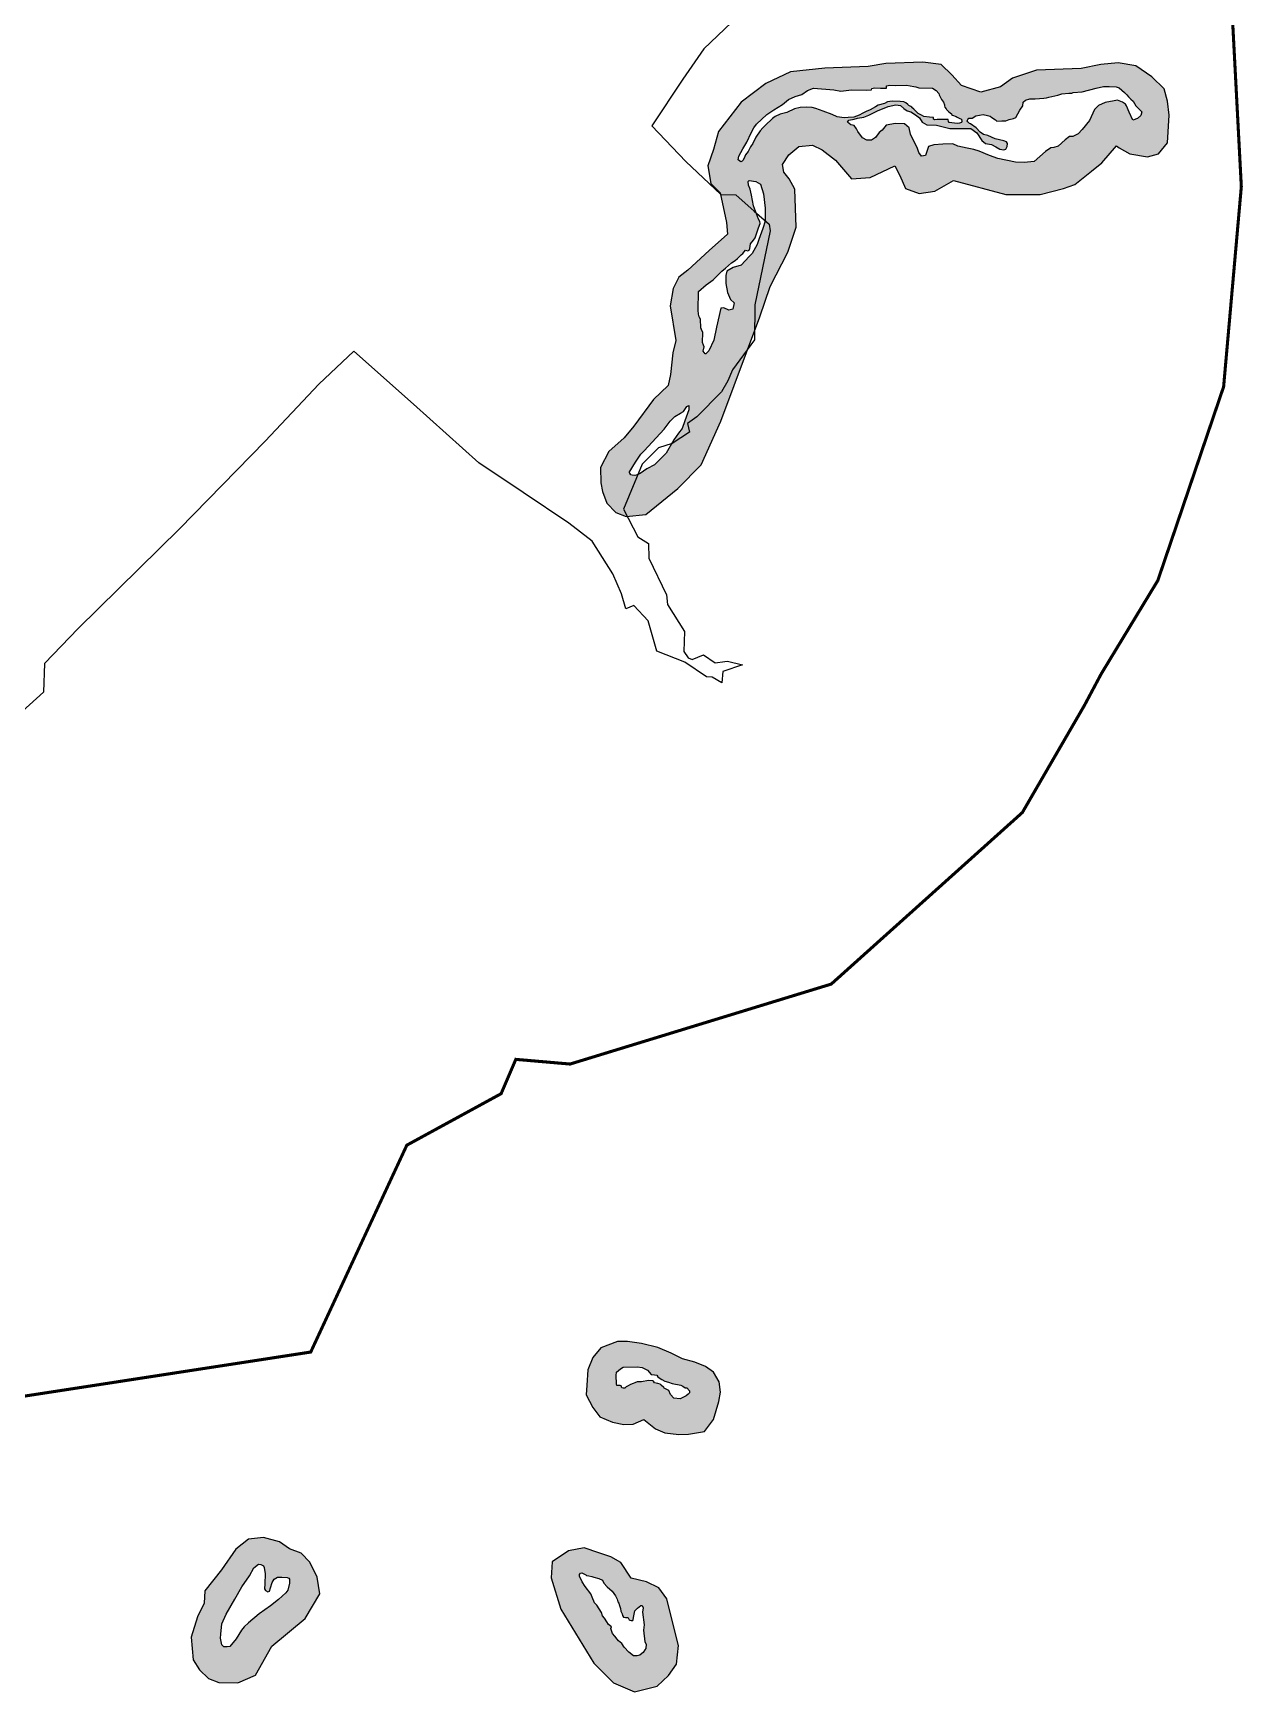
# Model space of a CAD drawing. Header units: metres. Extents: x 255476 to 378809, y 1739479 to 2227865.
# Drawn here: x 323235 to 325203, y 1835245 to 1837941 of the extents above; entities that cross this region are included whole.
import ezdxf

# ---------------------------------------------------------------- set-up
doc = ezdxf.new("R2010")
doc.units = ezdxf.units.M
doc.header["$MEASUREMENT"] = 0
for name, color, linetype in [('COASTLINE', 5, 'Continuous'), ('DISTRICT BOUNDRY', 86, 'Continuous'), ('MANGROOVE BUFFER ZONE', 120, 'Continuous')]:
    doc.layers.add(name, color=color, linetype=linetype)

msp = doc.modelspace()

# ---------------------------------------------------------------- hatches: boundary and pattern name
at = {"layer": 'MANGROOVE BUFFER ZONE'}
h = msp.add_hatch(dxfattribs=at)
h.set_pattern_fill('GRASS', color=256, scale=18)
h.paths.add_polyline_path([(325035.5, 1838764.9), (325034.8, 1838770.5), (325030, 1838774.4), (325020.6, 1838778.3), (325014.6, 1838782.1), (325013.9, 1838784.7), (324782.7, 1838786.5), (324785.1, 1838777.1), (324788.4, 1838766.7), (324794.4, 1838754.9), (324800.2, 1838744.8), (324810.4, 1838736.5), (324823.6, 1838731.1), (324841.7, 1838730), (324861.9, 1838730.5), (324882.9, 1838732.5), (324909.7, 1838735.9), (324932.2, 1838740.1), (324950.1, 1838746.2), (324969.2, 1838753.2), (324977, 1838754.9), (324984.1, 1838735.1), (324990, 1838725.7), (324995.7, 1838687), (325010.4, 1838666.9), (325029.4, 1838657.4), (325067, 1838627.6), (325084.4, 1838619.9), (325098.1, 1838620.3), (325117.9, 1838627.9), (325126.5, 1838633.5), (325132.6, 1838641), (325136.7, 1838656.1), (325141.7, 1838694.1), (325142.2, 1838714.4), (325138.6, 1838733.5), (325136, 1838745.8), (325128, 1838758.5), (325109.5, 1838764.7), (325106.4, 1838768.1), (325107.1, 1838784), (325052.2, 1838784.4), (325052.2, 1838784.3), (325047.9, 1838771.1), (325047, 1838761), (325050.5, 1838746.2), (325053.7, 1838734.2), (325064.6, 1838725.9), (325072.7, 1838724.8), (325078.3, 1838725.6), (325085.2, 1838729), (325091.3, 1838728.9), (325091.3, 1838721.7), (325087.7, 1838719.1), (325085.5, 1838719), (325081.6, 1838714.1), (325082.8, 1838708.9), (325085.5, 1838694.5), (325086.2, 1838685.8), (325079.5, 1838687.9), (325073.3, 1838694.1), (325062.5, 1838707.9), (325056.2, 1838711.6), (325043.3, 1838713.5), (325040.8, 1838719.7), (325037.8, 1838729.9), (325035.9, 1838752.5)])
h.paths.add_polyline_path([(324840, 1838603), (324839.5, 1838639.1), (324833.2, 1838657.9), (324826.1, 1838670.1), (324815.4, 1838681.2), (324802.6, 1838687.7), (324787.9, 1838692.7), (324774.3, 1838692.9), (324758.8, 1838687.8), (324741.5, 1838680.3), (324726, 1838666), (324713.3, 1838650.9), (324691.5, 1838638.2), (324674.9, 1838617), (324669.9, 1838598.8), (324677.4, 1838570.4), (324691.3, 1838545.1), (324701, 1838536), (324718.5, 1838531.2), (324749.3, 1838530), (324772.5, 1838526.4), (324793.6, 1838526), (324816.7, 1838537.7), (324832.1, 1838560.1)])
h.paths.add_polyline_path([(324765.1, 1838577.2), (324757.1, 1838577.6), (324740.9, 1838582.6), (324732.2, 1838584.9), (324713.9, 1838590.2), (324715.8, 1838595.4), (324716.9, 1838606), (324719.3, 1838609.7), (324727.3, 1838615.7), (324734.4, 1838619), (324748.9, 1838619.8), (324754.1, 1838625.3), (324760.8, 1838630.5), (324761.4, 1838640.3), (324763.9, 1838646.3), (324770.6, 1838652.5), (324777.4, 1838654.2), (324783.5, 1838651.7), (324785.7, 1838645.7), (324787.2, 1838639.7), (324788.2, 1838637), (324786.8, 1838620.4), (324786, 1838610), (324781.2, 1838600.9), (324781.4, 1838593.2), (324776.4, 1838582.9)], flags=16)
h.paths.add_polyline_path([(324973.3, 1837730.7), (324997.1, 1837758.5), (325001.8, 1837754.9), (325018.9, 1837745), (325047.6, 1837740.6), (325065.4, 1837745.4), (325080, 1837763.2), (325083, 1837808.2), (325080, 1837830.9), (325074.9, 1837851), (325054.7, 1837870.4), (325028.7, 1837888.3), (325000, 1837893), (324971.5, 1837890.6), (324939.5, 1837884), (324867.1, 1837881.5), (324827.9, 1837868), (324808.7, 1837853.9), (324776.8, 1837845.4), (324744.9, 1837856.5), (324729.5, 1837873.5), (324712.3, 1837890.6), (324682.1, 1837894.2), (324622.1, 1837892.3), (324593.2, 1837887), (324523, 1837884.6), (324467.2, 1837878.4), (324426.7, 1837859.5), (324386.6, 1837829.5), (324350.2, 1837781.4), (324341.6, 1837752.5), (324332.7, 1837725.6), (324337.7, 1837696.9), (324352.6, 1837682.1), (324363.1, 1837633.7), (324364.8, 1837614.8), (324334.5, 1837587.9), (324299.9, 1837555.9), (324285.2, 1837544.6), (324276.2, 1837526.3), (324271.5, 1837498.1), (324280.4, 1837441.9), (324275.9, 1837421.7), (324271.9, 1837386.4), (324268.3, 1837368.7), (324244.4, 1837345.7), (324212.1, 1837302.5), (324196.5, 1837283.3), (324171.4, 1837261.4), (324157.8, 1837235.2), (324158.6, 1837210.4), (324161.3, 1837196.2), (324168.3, 1837177.3), (324183, 1837161.9), (324199.8, 1837155.7), (324231.5, 1837158.9), (324283.8, 1837201.1), (324321.7, 1837239.4), (324353.7, 1837310.5), (324417.4, 1837480), (324434.1, 1837529.8), (324462.6, 1837585.2), (324476.1, 1837626), (324474.3, 1837687.8), (324464.6, 1837704.5), (324456.3, 1837715.6), (324454, 1837727.8), (324464.1, 1837743.5), (324480.4, 1837757.4), (324502.8, 1837759.3), (324518.8, 1837751.5), (324540.1, 1837735), (324566.2, 1837704.5), (324596.8, 1837706.8), (324636.5, 1837725.5), (324645.1, 1837710.2), (324654.1, 1837689), (324676.5, 1837680.6), (324701.6, 1837684.4), (324732.1, 1837702.1), (324817.2, 1837679.3), (324873.2, 1837679.2), (324910.8, 1837688.9), (324929.4, 1837695.6), (324956.6, 1837716.9)])
h.paths.add_polyline_path([(324790.7, 1837742.8), (324773.9, 1837749.4), (324765.3, 1837752.3), (324754.2, 1837754.6), (324739, 1837757.7), (324731.1, 1837761.3), (324714.8, 1837761.1), (324700.1, 1837760), (324691.5, 1837757.1), (324686.6, 1837742.7), (324679.9, 1837741.5), (324675.9, 1837747.2), (324672.9, 1837755.3), (324669, 1837762.6), (324662.1, 1837777), (324660.2, 1837787.4), (324652.3, 1837794.1), (324637.6, 1837794.8), (324622.7, 1837792.1), (324616.1, 1837783.6), (324611, 1837780), (324605.3, 1837771.8), (324599, 1837767.5), (324591.1, 1837767.5), (324584.1, 1837771), (324576.8, 1837781.3), (324574.1, 1837785.8), (324570.8, 1837791.1), (324565.2, 1837792.3), (324559.8, 1837796.8), (324562, 1837799.8), (324570.5, 1837801.7), (324576.1, 1837803), (324586.1, 1837805.1), (324594.2, 1837808), (324598.7, 1837810.1), (324608.6, 1837815.4), (324625.8, 1837822.2), (324638.4, 1837824.7), (324646.1, 1837823.8), (324651.3, 1837818.9), (324657, 1837815.4), (324662.7, 1837813.4), (324670.4, 1837808.7), (324677, 1837803.8), (324681.1, 1837796.9), (324688.8, 1837792.4), (324704.3, 1837791.7), (324726.2, 1837786.6), (324760.2, 1837786.7), (324770.3, 1837779.2), (324778.4, 1837766.7), (324784.2, 1837761.9), (324790.5, 1837761), (324794, 1837760.5), (324800.9, 1837756.8), (324807.6, 1837753.1), (324813.9, 1837752), (324817.3, 1837752.8), (324819.6, 1837756.9), (324819.8, 1837762.2), (324818.4, 1837764.7), (324813.8, 1837766.3), (324799.9, 1837769.9), (324788.1, 1837774.9), (324780.8, 1837776.7), (324775.4, 1837780.7), (324769, 1837787.6), (324759.8, 1837794.1), (324758.4, 1837794.7), (324755.2, 1837797), (324754.1, 1837799), (324755.2, 1837801), (324757.2, 1837803), (324762.5, 1837803), (324768.7, 1837807.1), (324780.2, 1837809.1), (324787.2, 1837807.5), (324791.9, 1837806.4), (324794.3, 1837804.5), (324800.5, 1837800.7), (324802.8, 1837798.5), (324810.7, 1837799), (324817, 1837799.1), (324822.4, 1837800.8), (324829.8, 1837802.9), (324833.6, 1837804.5), (324839.8, 1837816.5), (324844.7, 1837823.1), (324845.6, 1837829.2), (324849.2, 1837832.6), (324856.2, 1837834.4), (324865.1, 1837834.9), (324879, 1837836), (324883.6, 1837836.3), (324886.9, 1837837.5), (324902, 1837840.7), (324908.1, 1837843), (324919.7, 1837844), (324924.3, 1837844.1), (324926.7, 1837844.7), (324941.1, 1837845.8), (324964.2, 1837852.2), (324975.8, 1837854.6), (324985.2, 1837854.8), (324996.6, 1837854), (325001.4, 1837852.3), (325005.9, 1837848.6), (325010.4, 1837844.9), (325014, 1837841.2), (325016.8, 1837837.7), (325020.5, 1837834.3), (325024.5, 1837830.7), (325028.6, 1837823.1), (325038.4, 1837813.6), (325037, 1837807.6), (325031.5, 1837802.9), (325023.7, 1837799.9), (325017.8, 1837813.1), (325013.5, 1837823.1), (325012.1, 1837826), (325006.9, 1837829.2), (324998.8, 1837832.7), (324993.5, 1837831.5), (324978.6, 1837828.9), (324968, 1837823.7), (324961.5, 1837817.5), (324953.3, 1837799.3), (324941.2, 1837784.6), (324934.9, 1837777.8), (324926.2, 1837773.3), (324920.7, 1837773.2), (324913.8, 1837768), (324902.1, 1837757.5), (324895.1, 1837755.5), (324890.3, 1837754.9), (324881.7, 1837749.1), (324863.3, 1837732.6), (324847.1, 1837731.2), (324832.7, 1837731.8), (324804.2, 1837737.8)], flags=16)
h.paths.add_polyline_path([(324745.4, 1837796.3), (324741.9, 1837795.1), (324738.1, 1837794.5), (324724.9, 1837796.2), (324723.8, 1837797.6), (324723.5, 1837800.8), (324705.4, 1837800.8), (324701.2, 1837800.7), (324699.6, 1837801.4), (324699.5, 1837804.4), (324693.3, 1837804.8), (324684.1, 1837806), (324680.2, 1837807.9), (324674.7, 1837810.9), (324669.1, 1837816.1), (324667.6, 1837818.1), (324664.2, 1837820.5), (324664.3, 1837821.1), (324662.7, 1837822.3), (324659.4, 1837824), (324657.7, 1837825.5), (324654.6, 1837828.1), (324651.1, 1837829.7), (324645.4, 1837830.3), (324632.2, 1837830.6), (324624.7, 1837829.7), (324619.7, 1837827.2), (324609.7, 1837824.1), (324605.3, 1837821.7), (324596.4, 1837816.8), (324590, 1837813.9), (324584.9, 1837811.2), (324578.6, 1837807.9), (324569.9, 1837805), (324561, 1837804.4), (324554.4, 1837803.7), (324543.1, 1837805.6), (324534.6, 1837809.4), (324520.3, 1837814.8), (324508.5, 1837819.2), (324502.2, 1837820.7), (324493.6, 1837820.9), (324482.5, 1837820.3), (324473.3, 1837818.3), (324460.9, 1837812.7), (324450.5, 1837809.6), (324442.3, 1837806), (324437.5, 1837802.8), (324425.7, 1837791.2), (324421.9, 1837787.3), (324417.6, 1837782.8), (324410.4, 1837772.3), (324406, 1837762.3), (324402.1, 1837756.4), (324398.2, 1837749), (324394.1, 1837743.6), (324392.8, 1837740.7), (324390, 1837734.7), (324388.3, 1837733.3), (324386.1, 1837732.1), (324381.9, 1837735.5), (324383.1, 1837741.3), (324389.7, 1837753.4), (324395.9, 1837764.3), (324403.2, 1837779.2), (324407.2, 1837787.4), (324411.8, 1837793.7), (324428.6, 1837809.4), (324440.1, 1837816.8), (324454, 1837825.6), (324464, 1837833.8), (324474.4, 1837838.3), (324485.5, 1837841.8), (324494.7, 1837848.1), (324504.7, 1837852.2), (324537.5, 1837849.3), (324548.8, 1837847), (324566, 1837849.4), (324591.4, 1837848.7), (324599, 1837849.4), (324599.1, 1837851.2), (324603.6, 1837852.5), (324613.4, 1837851.8), (324623.4, 1837852), (324623.2, 1837853.3), (324622.9, 1837855.8), (324628.4, 1837857), (324637.2, 1837856.1), (324655.6, 1837856.8), (324667.5, 1837854.8), (324670.9, 1837853.9), (324675.7, 1837852.6), (324697.8, 1837851.8), (324704, 1837848.3), (324708.3, 1837843.1), (324709, 1837841.1), (324710.8, 1837836.6), (324712.6, 1837833.4), (324715.8, 1837829.4), (324717.4, 1837825), (324717.7, 1837823.3), (324718.2, 1837821), (324720.2, 1837818.3), (324720.8, 1837817.5), (324721.4, 1837816.8), (324722.8, 1837815), (324724.6, 1837813.6), (324728.7, 1837810.2), (324729.1, 1837809.3), (324730.7, 1837808), (324736.6, 1837805.7), (324738, 1837804.6), (324742.3, 1837802.8), (324745, 1837801.7), (324745.9, 1837797.6)], flags=16)
h.paths.add_polyline_path([(324423.2, 1837680.1), (324425.7, 1837656.7), (324426, 1837635.7), (324422, 1837623.9), (324415.8, 1837606), (324412.9, 1837597.9), (324404.8, 1837583.1), (324400, 1837578.5), (324387, 1837564.2), (324373.6, 1837560.7), (324363.6, 1837554.3), (324361.7, 1837547.7), (324362, 1837534.4), (324364.4, 1837519.8), (324369.6, 1837508.7), (324375.3, 1837503.1), (324373.5, 1837492.6), (324366.9, 1837491), (324358.5, 1837495), (324353.8, 1837494.2), (324346.5, 1837463.2), (324342.2, 1837442.4), (324334.2, 1837425.1), (324329.1, 1837420.1), (324328.4, 1837420.1), (324325, 1837424.3), (324326.5, 1837431.3), (324325.6, 1837434.3), (324324, 1837438.7), (324324.3, 1837454.9), (324322.5, 1837459.6), (324321.1, 1837462.3), (324320.5, 1837476.7), (324318.6, 1837480.3), (324317.6, 1837484.7), (324316.8, 1837491.2), (324317.6, 1837521.2), (324329.8, 1837532.1), (324341.1, 1837540.4), (324355.3, 1837554.5), (324361.3, 1837559.4), (324371.2, 1837568.2), (324376.8, 1837572), (324381.1, 1837575), (324387, 1837581.2), (324389.5, 1837583.3), (324393.9, 1837588.9), (324397.9, 1837587.5), (324399.7, 1837588.9), (324401, 1837591.3), (324401.9, 1837598.8), (324406.7, 1837604.9), (324409.4, 1837608.9), (324415.2, 1837625.2), (324417.6, 1837632.1), (324417.4, 1837635.3), (324415.1, 1837639), (324406.8, 1837660.7), (324403.7, 1837677.8), (324401.3, 1837687.9), (324398.8, 1837694.2), (324398.1, 1837700.1), (324400, 1837702), (324410.8, 1837700.1), (324418.4, 1837696.2)], flags=16)
h.paths.add_polyline_path([(324301.8, 1837336), (324301.8, 1837329.2), (324295.3, 1837311.3), (324290.6, 1837298.6), (324284.9, 1837290.9), (324277.3, 1837280.3), (324265.1, 1837258.5), (324257.7, 1837251.7), (324245.7, 1837239.4), (324233.6, 1837233.3), (324222.7, 1837225.3), (324217.6, 1837223.5), (324213.8, 1837222.3), (324209.8, 1837222.6), (324207.3, 1837223.5), (324205.6, 1837226), (324204.4, 1837227.4), (324214.9, 1837243.9), (324223.4, 1837257.1), (324229.2, 1837262.3), (324248.7, 1837283.8), (324261.6, 1837297.7), (324271.2, 1837310.5), (324278.7, 1837318.4), (324287.9, 1837323.6), (324292.8, 1837326.4), (324298.4, 1837334.4)], flags=16)
h.paths.add_polyline_path([(324281.6, 1835290.1), (324284.8, 1835320.2), (324272.2, 1835369.3), (324266.1, 1835396.1), (324253, 1835414.1), (324233.1, 1835423.7), (324207.9, 1835429.9), (324191.1, 1835455.2), (324174.6, 1835464.6), (324155.4, 1835470.8), (324131.3, 1835479.2), (324105.8, 1835474.2), (324079.7, 1835456.3), (324077.8, 1835430), (324093.8, 1835379.4), (324147.3, 1835291.5), (324179, 1835259.5), (324213.6, 1835244.9), (324250.1, 1835254.1), (324268.7, 1835271.5)])
h.paths.add_polyline_path([(324204.1, 1835309.3), (324196.7, 1835317.5), (324192.9, 1835323.4), (324187.3, 1835328), (324185.4, 1835330.5), (324181.6, 1835335.5), (324177.7, 1835339.9), (324175, 1835347.9), (324175.9, 1835350.3), (324170.9, 1835354.5), (324168.2, 1835358.5), (324164.6, 1835364.5), (324161.1, 1835368.4), (324159.4, 1835373.9), (324152.3, 1835386), (324148.4, 1835389.6), (324144.4, 1835398.7), (324142.4, 1835404), (324133.3, 1835416.3), (324128.4, 1835423.9), (324124.1, 1835433), (324124.1, 1835435.8), (324125.3, 1835437.7), (324127.5, 1835438.5), (324130, 1835437.2), (324134, 1835435.2), (324135.2, 1835434), (324139, 1835433.4), (324144, 1835432.3), (324147.3, 1835431.3), (324155.2, 1835429.2), (324161.2, 1835426.6), (324163.3, 1835421.5), (324169.1, 1835415.8), (324176.8, 1835408.3), (324182.7, 1835400.9), (324185.3, 1835395.8), (324186.1, 1835391.3), (324188, 1835389.2), (324189.2, 1835385.5), (324190.3, 1835380.3), (324191.2, 1835375.9), (324193.3, 1835371.7), (324193.8, 1835369.2), (324195.6, 1835366.5), (324198.6, 1835365.9), (324202.5, 1835366), (324204.8, 1835362.2), (324205.8, 1835361.5), (324208.1, 1835361.1), (324210.8, 1835360.9), (324211.1, 1835362.3), (324212.2, 1835368.6), (324214, 1835376.7), (324218.4, 1835380.8), (324223.4, 1835385.3), (324225.7, 1835385.5), (324227.4, 1835381.5), (324226.4, 1835374.3), (324229.2, 1835353.8), (324227.8, 1835345), (324230.4, 1835326.4), (324232.1, 1835322.6), (324231.6, 1835315.5), (324230.3, 1835312.9), (324227.5, 1835308.9), (324225.3, 1835307.1), (324221.9, 1835304.3), (324217.4, 1835303.2), (324211.6, 1835303.3)], flags=16)
h.paths.add_polyline_path([(324273.2, 1835795.3), (324251.5, 1835804.9), (324224.8, 1835811.2), (324201.7, 1835814.6), (324185.6, 1835814.2), (324158.7, 1835804), (324145.7, 1835788.3), (324137.2, 1835768.5), (324135.7, 1835743.3), (324134.8, 1835727.8), (324145.8, 1835707.3), (324157, 1835692.2), (324177.3, 1835683.5), (324196.1, 1835679.3), (324211.1, 1835680), (324228.3, 1835687.6), (324247.3, 1835672.5), (324262.4, 1835666.1), (324285.6, 1835663), (324301.4, 1835663.7), (324327.2, 1835668.3), (324341.8, 1835687.8), (324350.4, 1835716.7), (324353.2, 1835731.9), (324351.2, 1835749.1), (324341.6, 1835764.7), (324328.8, 1835774), (324311.7, 1835780.8), (324291.6, 1835786)])
h.paths.add_polyline_path([(324190.3, 1835770.1), (324194.8, 1835772.7), (324217.8, 1835773.1), (324225.9, 1835771.9), (324234.4, 1835767.9), (324240.4, 1835760.6), (324245.9, 1835760), (324249.5, 1835759.6), (324251.5, 1835757.1), (324255.1, 1835754.3), (324258, 1835752.4), (324262.7, 1835750.2), (324268.6, 1835748.1), (324274.5, 1835746), (324288.8, 1835743.2), (324291.9, 1835741.6), (324295.7, 1835738.9), (324298.3, 1835738.9), (324303, 1835734.4), (324303, 1835731.1), (324300.6, 1835728.8), (324297.5, 1835726.1), (324287.7, 1835721.4), (324277.5, 1835722.4), (324272.1, 1835728.4), (324268.9, 1835734.8), (324264.8, 1835737), (324261.8, 1835738.6), (324261.1, 1835739.5), (324256.6, 1835743.6), (324254.9, 1835745.3), (324251.5, 1835746.4), (324245.6, 1835747.4), (324244.5, 1835749.7), (324243.3, 1835750.3), (324235.9, 1835751.3), (324224.9, 1835749.1), (324217.5, 1835748.9), (324214.1, 1835747.5), (324211.1, 1835746.2), (324206.9, 1835744.5), (324202.8, 1835742.3), (324199.6, 1835740.5), (324197.7, 1835738.6), (324195, 1835738.4), (324192.7, 1835739.1), (324191.7, 1835742.1), (324189.8, 1835743.1), (324184.6, 1835742.9), (324183.8, 1835745.7), (324183.3, 1835759.4), (324184.3, 1835764.5)], flags=16)
h.paths.add_polyline_path([(323677.9, 1835364.1), (323701.5, 1835404.2), (323697, 1835431.4), (323685.1, 1835455.8), (323671, 1835470.4), (323652.2, 1835477.4), (323636.1, 1835488.5), (323609.8, 1835495.8), (323585.7, 1835493.3), (323564.8, 1835477), (323541.5, 1835443), (323514.6, 1835408.9), (323513.3, 1835389.2), (323502.7, 1835366.8), (323492.6, 1835333.7), (323495.4, 1835296.9), (323505.8, 1835280.4), (323520.8, 1835266.5), (323537.1, 1835260.1), (323568.1, 1835259.3), (323597, 1835271.9), (323623.5, 1835319.3)])
h.paths.add_polyline_path([(323602.7, 1835371.7), (323585.6, 1835357.1), (323578.4, 1835350.4), (323574.4, 1835345.1), (323565.4, 1835331.1), (323555, 1835318.5), (323550.9, 1835317.8), (323545.3, 1835318), (323542.2, 1835321.1), (323540, 1835332.1), (323540.6, 1835338.8), (323542.1, 1835355.3), (323549.4, 1835371.1), (323563.1, 1835395.5), (323574.9, 1835415.7), (323587.3, 1835433.7), (323594.1, 1835446.6), (323601.7, 1835452.2), (323605.8, 1835452.1), (323609.8, 1835449.5), (323611.3, 1835446.8), (323612.7, 1835436.8), (323611.9, 1835420.2), (323611.5, 1835412.2), (323613.3, 1835409.4), (323617.2, 1835407.3), (323619.6, 1835408.5), (323621.3, 1835413.8), (323624.2, 1835422.5), (323627.1, 1835428.1), (323632.9, 1835431.3), (323639.9, 1835431.3), (323648.6, 1835430.5), (323651.3, 1835429.8), (323652.3, 1835428.1), (323652.2, 1835421.3), (323649.8, 1835410.4), (323646.1, 1835405.9), (323634.3, 1835395.1), (323621.1, 1835384.5)], flags=16)

# ---------------------------------------------------------------- linework, layer by layer
at = {"layer": 'COASTLINE', "color": 1, "flags": 128}
msp.add_lwpolyline([(325182.3, 1838031.4, 5, 5, 0), (325200.2, 1837691.9, 5, 5, 0), (325171.4, 1837366.6, 5, 5, 0), (325064.4, 1837051.6, 5, 5, 0), (324972.3, 1836899.7, 5, 5, 0), (324945, 1836848.5, 5, 5, 0), (324844.1, 1836674.4, 5, 5, 0), (324533.3, 1836395.5, 5, 5, 0), (324108.6, 1836265.5, 5, 5, 0), (324020.3, 1836273.1, 5, 5, 0), (323996.4, 1836217.3, 5, 5, 0), (323843.1, 1836133.6, 5, 5, 0), (323842.4, 1836132.2, 5, 5, 0), (323686.8, 1835797.3, 5, 5, 0), (322722.9, 1835648.9, 5, 5, 0)], format="xyseb", dxfattribs=at)
at = {"layer": 'DISTRICT BOUNDRY'}
msp.add_polyline3d([(324439.4, 1838024.5, 0), (324325.9, 1837916.1, 0), (324292, 1837866.5, 0), (324241.5, 1837790.6, 0), (324296.8, 1837732.6, 0), (324353.7, 1837679.1, 0), (324378.2, 1837678.4, 0), (324407.8, 1837652.3, 0), (324432.1, 1837631, 0), (324433.8, 1837620.1, 0), (324409.3, 1837499.8, 0), (324408.6, 1837443.1, 0), (324372.5, 1837393.9, 0), (324364.9, 1837376.4, 0), (324355, 1837358.3, 0), (324314.5, 1837317.8, 0), (324299.5, 1837306.8, 0), (324303, 1837293, 0), (324274.8, 1837274.4, 0), (324252.1, 1837267.2, 0), (324225.7, 1837240.9, 0), (324195.2, 1837167.7, 0), (324219, 1837122.7, 0), (324235.9, 1837111.5, 0), (324236.4, 1837088.1, 0), (324265.6, 1837028.3, 0), (324266.9, 1837012.5, 0), (324294.4, 1836968.5, 0), (324293.6, 1836936, 0), (324300.8, 1836925.7, 0), (324307.2, 1836923.2, 0), (324325.5, 1836930.7, 0), (324344.3, 1836917.6, 0), (324360.1, 1836919.8, 0), (324364.7, 1836920.5, 0), (324389.2, 1836914.3, 0), (324356.8, 1836903.6, 0), (324355.4, 1836885.5, 0), (324339.6, 1836894.5, 0), (324330.2, 1836895.1, 0), (324295.3, 1836918.9, 0), (324249.5, 1836936.7, 0), (324235.4, 1836986.3, 0), (324212.4, 1837010.8, 0), (324199.4, 1837005.8, 0), (324192.2, 1837030.1, 0), (324178, 1837062.7, 0), (324144.7, 1837115.7, 0), (324106.4, 1837144.6, 0), (324032.1, 1837194.6, 0), (323960.3, 1837243, 0), (323853.7, 1837338.4, 0), (323756.7, 1837424.6, 0), (323700.1, 1837370.7, 0), (323612.5, 1837278.3, 0), (323473.6, 1837135.4, 0), (323308.4, 1836973.7, 0), (323253.8, 1836916.5, 0), (323252.2, 1836870.1, 0), (323149, 1836777.4, 0)], dxfattribs=at)
at = {"layer": 'MANGROOVE BUFFER ZONE'}
for points in [[(324956.6, 1837716.9), (324973.3, 1837730.7), (324997.1, 1837758.5), (325001.8, 1837754.9), (325018.9, 1837745), (325047.6, 1837740.6), (325065.4, 1837745.4), (325080, 1837763.2), (325083, 1837808.2), (325080, 1837830.9), (325074.9, 1837851), (325054.7, 1837870.4), (325028.7, 1837888.3), (325000, 1837893), (324971.5, 1837890.6), (324939.5, 1837884), (324867.1, 1837881.5), (324827.9, 1837868), (324808.7, 1837853.9), (324776.8, 1837845.4), (324744.9, 1837856.5), (324729.5, 1837873.5), (324712.3, 1837890.6), (324682.1, 1837894.2), (324622.1, 1837892.3), (324593.2, 1837887), (324523, 1837884.6), (324467.2, 1837878.4), (324426.7, 1837859.5), (324386.6, 1837829.5), (324350.2, 1837781.4), (324341.6, 1837752.5), (324332.7, 1837725.6), (324337.7, 1837696.9), (324352.6, 1837682.1), (324363.1, 1837633.7), (324364.8, 1837614.8), (324334.5, 1837587.9), (324299.9, 1837555.9), (324285.2, 1837544.6), (324276.2, 1837526.3), (324271.5, 1837498.1), (324280.4, 1837441.9), (324275.9, 1837421.7), (324271.9, 1837386.4), (324268.3, 1837368.7), (324244.4, 1837345.7), (324212.1, 1837302.5), (324196.5, 1837283.3), (324171.4, 1837261.4), (324157.8, 1837235.2), (324158.6, 1837210.4), (324161.3, 1837196.2), (324168.3, 1837177.3), (324183, 1837161.9), (324199.8, 1837155.7), (324231.5, 1837158.9), (324283.8, 1837201.1), (324321.7, 1837239.4), (324353.7, 1837310.5), (324417.4, 1837480), (324434.1, 1837529.8), (324462.6, 1837585.2), (324476.1, 1837626), (324474.3, 1837687.8), (324464.6, 1837704.5), (324456.3, 1837715.6), (324454, 1837727.8), (324464.1, 1837743.5), (324480.4, 1837757.4), (324502.8, 1837759.3), (324518.8, 1837751.5), (324540.1, 1837735), (324566.2, 1837704.5), (324596.8, 1837706.8), (324636.5, 1837725.5), (324645.1, 1837710.2), (324654.1, 1837689), (324676.5, 1837680.6), (324701.6, 1837684.4), (324732.1, 1837702.1), (324817.2, 1837679.3), (324873.2, 1837679.2), (324910.8, 1837688.9), (324929.4, 1837695.6)], [(324724.9, 1837796.2), (324723.8, 1837797.6), (324723.5, 1837800.8), (324705.4, 1837800.8), (324701.2, 1837800.7), (324699.6, 1837801.4), (324699.5, 1837804.4), (324693.3, 1837804.8), (324684.1, 1837806), (324680.2, 1837807.9), (324674.7, 1837810.9), (324669.1, 1837816.1), (324667.6, 1837818.1), (324664.2, 1837820.5), (324664.3, 1837821.1), (324662.7, 1837822.3), (324659.4, 1837824), (324657.7, 1837825.5), (324654.6, 1837828.1), (324651.1, 1837829.7), (324645.4, 1837830.3), (324632.2, 1837830.6), (324624.7, 1837829.7), (324619.7, 1837827.2), (324609.7, 1837824.1), (324605.3, 1837821.7), (324596.4, 1837816.8), (324590, 1837813.9), (324584.9, 1837811.2), (324578.6, 1837807.9), (324569.9, 1837805), (324561, 1837804.4), (324554.4, 1837803.7), (324543.1, 1837805.6), (324534.6, 1837809.4), (324520.3, 1837814.8), (324508.5, 1837819.2), (324502.2, 1837820.7), (324493.6, 1837820.9), (324482.5, 1837820.3), (324473.3, 1837818.3), (324460.9, 1837812.7), (324450.5, 1837809.6), (324442.3, 1837806), (324437.5, 1837802.8), (324425.7, 1837791.2), (324421.9, 1837787.3), (324417.6, 1837782.8), (324410.4, 1837772.3), (324406, 1837762.3), (324402.1, 1837756.4), (324398.2, 1837749), (324394.1, 1837743.6), (324392.8, 1837740.7), (324390, 1837734.7), (324388.3, 1837733.3), (324386.1, 1837732.1), (324381.9, 1837735.5), (324383.1, 1837741.3), (324389.7, 1837753.4), (324395.9, 1837764.3), (324403.2, 1837779.2), (324407.2, 1837787.4), (324411.8, 1837793.7), (324428.6, 1837809.4), (324440.1, 1837816.8), (324454, 1837825.6), (324464, 1837833.8), (324474.4, 1837838.3), (324485.5, 1837841.8), (324494.7, 1837848.1), (324504.7, 1837852.2), (324537.5, 1837849.3), (324548.8, 1837847), (324566, 1837849.4), (324591.4, 1837848.7), (324599, 1837849.4), (324599.1, 1837851.2), (324603.6, 1837852.5), (324613.4, 1837851.8), (324623.4, 1837852), (324623.2, 1837853.3), (324622.9, 1837855.8), (324628.4, 1837857), (324637.2, 1837856.1), (324655.6, 1837856.8), (324667.5, 1837854.8), (324670.9, 1837853.9), (324675.7, 1837852.6), (324697.8, 1837851.8), (324704, 1837848.3), (324708.3, 1837843.1), (324709, 1837841.1), (324710.8, 1837836.6), (324712.6, 1837833.4), (324715.8, 1837829.4), (324717.4, 1837825), (324717.7, 1837823.3), (324718.2, 1837821), (324720.2, 1837818.3), (324720.8, 1837817.5), (324721.4, 1837816.8), (324722.8, 1837815), (324724.6, 1837813.6), (324728.7, 1837810.2), (324729.1, 1837809.3), (324730.7, 1837808), (324736.6, 1837805.7), (324738, 1837804.6), (324742.3, 1837802.8), (324745, 1837801.7), (324745.9, 1837797.6), (324745.4, 1837796.3), (324741.9, 1837795.1), (324738.1, 1837794.5)], [(324686.6, 1837742.7), (324679.9, 1837741.5), (324675.9, 1837747.2), (324672.9, 1837755.3), (324669, 1837762.6), (324662.1, 1837777), (324660.2, 1837787.4), (324652.3, 1837794.1), (324637.6, 1837794.8), (324622.7, 1837792.1), (324616.1, 1837783.6), (324611, 1837780), (324605.3, 1837771.8), (324599, 1837767.5), (324591.1, 1837767.5), (324584.1, 1837771), (324576.8, 1837781.3), (324574.1, 1837785.8), (324570.8, 1837791.1), (324565.2, 1837792.3), (324559.8, 1837796.8), (324562, 1837799.8), (324570.5, 1837801.7), (324576.1, 1837803), (324586.1, 1837805.1), (324594.2, 1837808), (324598.7, 1837810.1), (324608.6, 1837815.4), (324625.8, 1837822.2), (324638.4, 1837824.7), (324646.1, 1837823.8), (324651.3, 1837818.9), (324657, 1837815.4), (324662.7, 1837813.4), (324670.4, 1837808.7), (324677, 1837803.8), (324681.1, 1837796.9), (324688.8, 1837792.4), (324704.3, 1837791.7), (324726.2, 1837786.6), (324760.2, 1837786.7), (324770.3, 1837779.2), (324778.4, 1837766.7), (324784.2, 1837761.9), (324790.5, 1837761), (324794, 1837760.5), (324800.9, 1837756.8), (324807.6, 1837753.1), (324813.9, 1837752), (324817.3, 1837752.8), (324819.6, 1837756.9), (324819.8, 1837762.2), (324818.4, 1837764.7), (324813.8, 1837766.3), (324799.9, 1837769.9), (324788.1, 1837774.9), (324780.8, 1837776.7), (324775.4, 1837780.7), (324769, 1837787.6), (324759.8, 1837794.1), (324758.4, 1837794.7), (324755.2, 1837797), (324754.1, 1837799), (324755.2, 1837801), (324757.2, 1837803), (324762.5, 1837803), (324768.7, 1837807.1), (324780.2, 1837809.1), (324787.2, 1837807.5), (324791.9, 1837806.4), (324794.3, 1837804.5), (324800.5, 1837800.7), (324802.8, 1837798.5), (324810.7, 1837799), (324817, 1837799.1), (324822.4, 1837800.8), (324829.8, 1837802.9), (324833.6, 1837804.5), (324839.8, 1837816.5), (324844.7, 1837823.1), (324845.6, 1837829.2), (324849.2, 1837832.6), (324856.2, 1837834.4), (324865.1, 1837834.9), (324879, 1837836), (324883.6, 1837836.3), (324886.9, 1837837.5), (324902, 1837840.7), (324908.1, 1837843), (324919.7, 1837844), (324924.3, 1837844.1), (324926.7, 1837844.7), (324941.1, 1837845.8), (324964.2, 1837852.2), (324975.8, 1837854.6), (324985.2, 1837854.8), (324996.6, 1837854), (325001.4, 1837852.3), (325005.9, 1837848.6), (325010.4, 1837844.9), (325014, 1837841.2), (325016.8, 1837837.7), (325020.5, 1837834.3), (325024.5, 1837830.7), (325028.6, 1837823.1), (325038.4, 1837813.6), (325037, 1837807.6), (325031.5, 1837802.9), (325023.7, 1837799.9), (325017.8, 1837813.1), (325013.5, 1837823.1), (325012.1, 1837826), (325006.9, 1837829.2), (324998.8, 1837832.7), (324993.5, 1837831.5), (324978.6, 1837828.9), (324968, 1837823.7), (324961.5, 1837817.5), (324953.3, 1837799.3), (324941.2, 1837784.6), (324934.9, 1837777.8), (324926.2, 1837773.3), (324920.7, 1837773.2), (324913.8, 1837768), (324902.1, 1837757.5), (324895.1, 1837755.5), (324890.3, 1837754.9), (324881.7, 1837749.1), (324863.3, 1837732.6), (324847.1, 1837731.2), (324832.7, 1837731.8), (324804.2, 1837737.8), (324790.7, 1837742.8), (324773.9, 1837749.4), (324765.3, 1837752.3), (324754.2, 1837754.6), (324739, 1837757.7), (324731.1, 1837761.3), (324714.8, 1837761.1), (324700.1, 1837760), (324691.5, 1837757.1)], [(324423.2, 1837680.1), (324425.7, 1837656.7), (324426, 1837635.7), (324422, 1837623.9), (324415.8, 1837606), (324412.9, 1837597.9), (324404.8, 1837583.1), (324400, 1837578.5), (324387, 1837564.2), (324373.6, 1837560.7), (324363.6, 1837554.3), (324361.7, 1837547.7), (324362, 1837534.4), (324364.4, 1837519.8), (324369.6, 1837508.7), (324375.3, 1837503.1), (324373.5, 1837492.6), (324366.9, 1837491), (324358.5, 1837495), (324353.8, 1837494.2), (324346.5, 1837463.2), (324342.2, 1837442.4), (324334.2, 1837425.1), (324329.1, 1837420.1), (324328.4, 1837420.1), (324325, 1837424.3), (324326.5, 1837431.3), (324325.6, 1837434.3), (324324, 1837438.7), (324324.3, 1837454.9), (324322.5, 1837459.6), (324321.1, 1837462.3), (324320.5, 1837476.7), (324318.6, 1837480.3), (324317.6, 1837484.7), (324316.8, 1837491.2), (324317.6, 1837521.2), (324329.8, 1837532.1), (324341.1, 1837540.4), (324355.3, 1837554.5), (324361.3, 1837559.4), (324371.2, 1837568.2), (324376.8, 1837572), (324381.1, 1837575), (324387, 1837581.2), (324389.5, 1837583.3), (324393.9, 1837588.9), (324397.9, 1837587.5), (324399.7, 1837588.9), (324401, 1837591.3), (324401.9, 1837598.8), (324406.7, 1837604.9), (324409.4, 1837608.9), (324415.2, 1837625.2), (324417.6, 1837632.1), (324417.4, 1837635.3), (324415.1, 1837639), (324406.8, 1837660.7), (324403.7, 1837677.8), (324401.3, 1837687.9), (324398.8, 1837694.2), (324398.1, 1837700.1), (324400, 1837702), (324410.8, 1837700.1), (324418.4, 1837696.2)], [(324301.8, 1837336), (324301.8, 1837329.2), (324295.3, 1837311.3), (324290.6, 1837298.6), (324284.9, 1837290.9), (324277.3, 1837280.3), (324265.1, 1837258.5), (324257.7, 1837251.7), (324245.7, 1837239.4), (324233.6, 1837233.3), (324222.7, 1837225.3), (324217.6, 1837223.5), (324213.8, 1837222.3), (324209.8, 1837222.6), (324207.3, 1837223.5), (324205.6, 1837226), (324204.4, 1837227.4), (324214.9, 1837243.9), (324223.4, 1837257.1), (324229.2, 1837262.3), (324248.7, 1837283.8), (324261.6, 1837297.7), (324271.2, 1837310.5), (324278.7, 1837318.4), (324287.9, 1837323.6), (324292.8, 1837326.4), (324298.4, 1837334.4)], [(324350.4, 1835716.7), (324353.2, 1835731.9), (324351.2, 1835749.1), (324341.6, 1835764.7), (324328.8, 1835774), (324311.7, 1835780.8), (324291.6, 1835786), (324273.2, 1835795.3), (324251.5, 1835804.9), (324224.8, 1835811.2), (324201.7, 1835814.6), (324185.6, 1835814.2), (324158.7, 1835804), (324145.7, 1835788.3), (324137.2, 1835768.5), (324135.7, 1835743.3), (324134.8, 1835727.8), (324145.8, 1835707.3), (324157, 1835692.2), (324177.3, 1835683.5), (324196.1, 1835679.3), (324211.1, 1835680), (324228.3, 1835687.6), (324247.3, 1835672.5), (324262.4, 1835666.1), (324285.6, 1835663), (324301.4, 1835663.7), (324327.2, 1835668.3), (324341.8, 1835687.8)], [(324261.8, 1835738.6), (324261.1, 1835739.5), (324256.6, 1835743.6), (324254.9, 1835745.3), (324251.5, 1835746.4), (324245.6, 1835747.4), (324244.5, 1835749.7), (324243.3, 1835750.3), (324235.9, 1835751.3), (324224.9, 1835749.1), (324217.5, 1835748.9), (324214.1, 1835747.5), (324211.1, 1835746.2), (324206.9, 1835744.5), (324202.8, 1835742.3), (324199.6, 1835740.5), (324197.7, 1835738.6), (324195, 1835738.4), (324192.7, 1835739.1), (324191.7, 1835742.1), (324189.8, 1835743.1), (324184.6, 1835742.9), (324183.8, 1835745.7), (324183.3, 1835759.4), (324184.3, 1835764.5), (324190.3, 1835770.1), (324194.8, 1835772.7), (324217.8, 1835773.1), (324225.9, 1835771.9), (324234.4, 1835767.9), (324240.4, 1835760.6), (324245.9, 1835760), (324249.5, 1835759.6), (324251.5, 1835757.1), (324255.1, 1835754.3), (324258, 1835752.4), (324262.7, 1835750.2), (324268.6, 1835748.1), (324274.5, 1835746), (324288.8, 1835743.2), (324291.9, 1835741.6), (324295.7, 1835738.9), (324298.3, 1835738.9), (324303, 1835734.4), (324303, 1835731.1), (324300.6, 1835728.8), (324297.5, 1835726.1), (324287.7, 1835721.4), (324277.5, 1835722.4), (324272.1, 1835728.4), (324268.9, 1835734.8), (324264.8, 1835737)], [(323677.9, 1835364.1), (323701.5, 1835404.2), (323697, 1835431.4), (323685.1, 1835455.8), (323671, 1835470.4), (323652.2, 1835477.4), (323636.1, 1835488.5), (323609.8, 1835495.8), (323585.7, 1835493.3), (323564.8, 1835477), (323541.5, 1835443), (323514.6, 1835408.9), (323513.3, 1835389.2), (323502.7, 1835366.8), (323492.6, 1835333.7), (323495.4, 1835296.9), (323505.8, 1835280.4), (323520.8, 1835266.5), (323537.1, 1835260.1), (323568.1, 1835259.3), (323597, 1835271.9), (323623.5, 1835319.3)], [(324284.8, 1835320.2), (324272.2, 1835369.3), (324266.1, 1835396.1), (324253, 1835414.1), (324233.1, 1835423.7), (324207.9, 1835429.9), (324191.1, 1835455.2), (324174.6, 1835464.6), (324155.4, 1835470.8), (324131.3, 1835479.2), (324105.8, 1835474.2), (324079.7, 1835456.3), (324077.8, 1835430), (324093.8, 1835379.4), (324147.3, 1835291.5), (324179, 1835259.5), (324213.6, 1835244.9), (324250.1, 1835254.1), (324268.7, 1835271.5), (324281.6, 1835290.1)], [(323585.6, 1835357.1), (323578.4, 1835350.4), (323574.4, 1835345.1), (323565.4, 1835331.1), (323555, 1835318.5), (323550.9, 1835317.8), (323545.3, 1835318), (323542.2, 1835321.1), (323540, 1835332.1), (323540.6, 1835338.8), (323542.1, 1835355.3), (323549.4, 1835371.1), (323563.1, 1835395.5), (323574.9, 1835415.7), (323587.3, 1835433.7), (323594.1, 1835446.6), (323601.7, 1835452.2), (323605.8, 1835452.1), (323609.8, 1835449.5), (323611.3, 1835446.8), (323612.7, 1835436.8), (323611.9, 1835420.2), (323611.5, 1835412.2), (323613.3, 1835409.4), (323617.2, 1835407.3), (323619.6, 1835408.5), (323621.3, 1835413.8), (323624.2, 1835422.5), (323627.1, 1835428.1), (323632.9, 1835431.3), (323639.9, 1835431.3), (323648.6, 1835430.5), (323651.3, 1835429.8), (323652.3, 1835428.1), (323652.2, 1835421.3), (323649.8, 1835410.4), (323646.1, 1835405.9), (323634.3, 1835395.1), (323621.1, 1835384.5), (323602.7, 1835371.7)], [(324187.3, 1835328), (324185.4, 1835330.5), (324181.6, 1835335.5), (324177.7, 1835339.9), (324175, 1835347.9), (324175.9, 1835350.3), (324170.9, 1835354.5), (324168.2, 1835358.5), (324164.6, 1835364.5), (324161.1, 1835368.4), (324159.4, 1835373.9), (324152.3, 1835386), (324148.4, 1835389.6), (324144.4, 1835398.7), (324142.4, 1835404), (324133.3, 1835416.3), (324128.4, 1835423.9), (324124.1, 1835433), (324124.1, 1835435.8), (324125.3, 1835437.7), (324127.5, 1835438.5), (324130, 1835437.2), (324134, 1835435.2), (324135.2, 1835434), (324139, 1835433.4), (324144, 1835432.3), (324147.3, 1835431.3), (324155.2, 1835429.2), (324161.2, 1835426.6), (324163.3, 1835421.5), (324169.1, 1835415.8), (324176.8, 1835408.3), (324182.7, 1835400.9), (324185.3, 1835395.8), (324186.1, 1835391.3), (324188, 1835389.2), (324189.2, 1835385.5), (324190.3, 1835380.3), (324191.2, 1835375.9), (324193.3, 1835371.7), (324193.8, 1835369.2), (324195.6, 1835366.5), (324198.6, 1835365.9), (324201.8, 1835366), (324203.1, 1835365), (324204.8, 1835362.2), (324205.8, 1835361.5), (324208.1, 1835361.1), (324210.8, 1835360.9), (324211.1, 1835362.3), (324212.2, 1835368.6), (324214, 1835376.7), (324218.4, 1835380.8), (324223.4, 1835385.3), (324225.7, 1835385.5), (324227.4, 1835381.5), (324226.4, 1835374.3), (324229.2, 1835353.8), (324227.8, 1835345), (324230.4, 1835326.4), (324232.1, 1835322.6), (324231.6, 1835315.5), (324230.3, 1835312.9), (324227.5, 1835308.9), (324225.3, 1835307.1), (324221.9, 1835304.3), (324217.4, 1835303.2), (324211.6, 1835303.3), (324204.1, 1835309.3), (324196.7, 1835317.5), (324192.9, 1835323.4)]]:
    msp.add_lwpolyline(points, close=True, dxfattribs=at)

doc.saveas('drawing.dxf')
